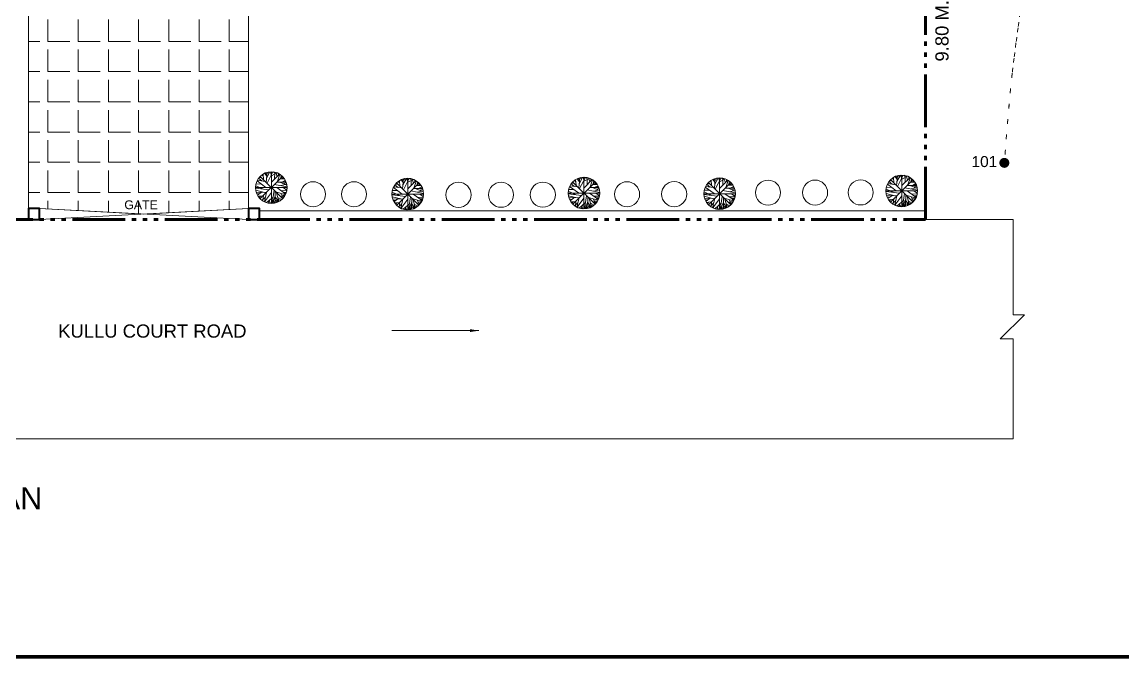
# Model space of a CAD drawing. Header units: inches. Extents: x 1367 to 15762, y 1989 to 8927.
# Drawn here: x 7723.42 to 7748.46, y 1988.68 to 2003.13 of the extents above; entities that cross this region are included whole.
import ezdxf

# ---------------------------------------------------------------- set-up
doc = ezdxf.new("R2010")
doc.units = ezdxf.units.IN
doc.header["$MEASUREMENT"] = 0
doc.linetypes.add('ACAD_ISO06W100', pattern=[36, 24, -3, 0, -3, 0, -3, 0, -3])
doc.linetypes.add('DOT', pattern=[0.25, 0, -0.25])
for name, color, linetype, lineweight in [('boundary', 2, 'Continuous', 60), ('EXIST.', 21, 'Continuous', 20), ('FORM', 2, 'Continuous', 70), ('hatch', 8, 'Continuous', 5), ('PATH', 8, 'Continuous', 5), ('text', 6, 'Continuous', 25), ('wall', 1, 'Continuous', 40), ('win', 60, 'Continuous', 9)]:
    doc.layers.add(name, color=color, linetype=linetype, lineweight=lineweight)
doc.styles.get("Standard").update_dxf_attribs({"font": 'arial.ttf', "height": 0.36})
doc.dimstyles.get("Standard").update_dxf_attribs({"dimtxt": 0.36, "dimasz": 0.2, "dimexe": 0.2, "dimexo": 0.2, "dimgap": 0.1, "dimtad": 1, "dimzin": 0, "dimdsep": 46, "dimtxsty": 'Standard', "dimblk": 'ARCHTICK', "dimcen": 0.2, "dimdle": 0.2, "dimclrd": 256, "dimclre": 256, "dimadec": 0, "dimazin": 0, "dimtfac": 1, "dimtofl": 0, "dimtmove": 2, "dimatfit": 3, "dimfxl": 0, "dimtolj": 1, "dimtzin": 0, "dimlwd": -1, "dimlwe": -1, "dimarcsym": 0})

# ---------------------------------------------------------------- blocks, each defined once
blk = doc.blocks.new('_ArchTick')
at = {"color": 0, "linetype": 'ByBlock', "const_width": 0.15}
blk.add_lwpolyline([(-0.5, -0.5), (0.5, 0.5)], dxfattribs=at)
blk = doc.blocks.new('Tree - deciduous plan')
for p, q in [((42, 42), (-42, -42)), ((42, -42), (-42, 42)), ((-40.1797, 44.558), (-36.4825, 43.2038)), ((-37.0107, 47.0408), (-35.25, 35.5298)), ((-32.6092, 50.4264), (-23.2782, 23.5674)), ((-31.2008, 51.1035), (-0.2149, 20.1818)), ((-26.4472, 46.5894), (-26.2712, 53.8116)), ((-22.0458, 42.0753), (-16.5881, 57.6486)), ((-21.1656, 55.8436), (-0.0388, 45.0094)), ((-12.5388, 54.9406), (-7.9613, 59.4546)), ((-12.3627, 32.1443), (-12.5388, 58.7776)), ((-5.3205, 59.6806), (16.5105, 16.7963)), ((2.426, 54.9406), (-1.4472, 59.9056)), ((0, 59.9996), (0, -60)), ((0.4894, 48.6208), (3.6584, 59.6806)), ((18.2711, 35.5298), (5.419, 59.6806)), ((9.8203, 51.5549), (12.8133, 58.5516)), ((19.6795, 19.5047), (16.3344, 57.6486)), ((17.0387, 51.1035), (23.2006, 55.1666)), ((17.7429, 43.6552), (25.4894, 54.2636)), ((31.6513, 50.8778), (30.2429, 30.5643)), ((31.1232, 42.5267), (35.8767, 48.1693)), ((-59.7219, 2.8025), (-12.0106, 12.0565)), ((-32.2571, 20.6333), (-59.1937, 9.348)), ((-58.6656, 12.7336), (-35.9543, 7.5424)), ((-57.081, 17.9248), (-47.0458, 14.7649)), ((-56.0247, 20.859), (-20.8134, 20.859)), ((-54.7923, 24.4702), (-47.75, 21.0847)), ((-54.6162, -24.7335), (-20.2853, 0.0941)), ((-53.2078, 27.4044), (-40.1797, 20.859)), ((-49.8627, 32.8214), (-32.7853, 32.8214)), ((-45.8134, 38.2383), (-40.5318, 33.0471)), ((-43.8768, 36.4326), (-44.405, 40.2696)), ((54.3626, 25.3731), (20.9119, 0.3198)), ((23.3767, 23.3417), (53.3063, 27.4044)), ((29.3626, -6.6771), (59.4682, 7.091)), ((36.2288, 25.1474), (48.9049, 35.0784)), ((37.1091, 37.1098), (46.6161, 37.5612)), ((38.5175, 13.4107), (58.2359, 13.6364)), ((-60, 0), (60, 0)), ((-59.7219, -4.8714), (-54.2641, -6.6771)), ((-45.2853, -0.1316), (-59.0177, -10.0627)), ((-58.4895, -12.3197), (-36.4825, -11.6426)), ((-57.081, -18.4138), (-45.2853, -17.9624)), ((-52.6797, -18.188), (-55.4966, -22.0251)), ((-53.2078, -27.442), (-16.7641, -16.6081)), ((-38.9472, -29.0219), (-51.4472, -30.6018)), ((-47.2219, -19.3166), (-50.2148, -26.3135)), ((-46.5177, -30.1504), (-49.5106, -33.536)), ((-32.4331, -32.4075), (-48.1021, -35.5674)), ((-43.7008, -34.6645), (-46.6937, -37.373)), ((-35.9543, -22.4765), (-44.0529, -40.5329)), ((-24.6867, -37.8244), (-38.7712, -45.7241)), ((-19.9331, -20.2194), (-28.5599, -52.721)), ((-14.6515, -36.2445), (-27.6797, -52.9467)), ((-14.8275, -15.0282), (-14.6515, -57.6865)), ((-14.6515, -32.1818), (-3.912, -59.4922)), ((-10.074, -10.0627), (-2.5036, -59.7178)), ((-6.2008, -36.2445), (17.919, -57.0094)), ((-0.0388, -19.0909), (25.8415, -53.8495)), ((9.2922, -9.1598), (59.6443, -2.8401)), ((18.6232, -18.6394), (26.7218, -53.3981)), ((18.7992, -18.6394), (57.3556, -17.2853)), ((22.8485, -36.4702), (35.3485, -48.4326)), ((26.3697, -18.4138), (58.9401, -9.8369)), ((30.419, -30.1504), (32.3556, -50.0125)), ((31.4753, -31.279), (49.6091, -33.3103)), ((38.1654, -18.188), (52.426, -29.0219)), ((41.5105, -32.6332), (46.088, -38.0501)), ((45.9119, -24.0564), (55.595, -22.2508)), ((-26.2712, -43.9185), (-34.7219, -48.6583)), ((-14.6515, -47.3041), (-25.0388, -54.3009)), ((-21.5177, -45.4984), (-19.9331, -56.1065)), ((-8.4895, -47.5298), (-11.4825, -58.5893)), ((-6.3768, -52.721), (-9.3698, -58.815)), ((8.4119, -53.1724), (3.8344, -59.4922)), ((5.9471, -46.6269), (10.5246, -58.5893)), ((24.7852, -44.8213), (23.0246, -54.978))]:
    blk.add_line(p, q)
blk.add_circle((0, 0), 60)

msp = doc.modelspace()

# ---------------------------------------------------------------- hatches: boundary and pattern name
at = {"layer": 'PATH'}
h = msp.add_hatch(dxfattribs=at)
h.set_pattern_fill('ANGLE', color=256, scale=2.5, style=0)
h.set_pattern_definition([(0, (8001.755, 1386.68556), (0, 0.6875), [0.5, -0.1875]), (90, (8001.755, 1386.68556), (-0.6875, 4e-17), [0.5, -0.1875])])
h.paths.add_polyline_path([(7723.565, 2009.132), (7723.565, 1998.882), (7723.815, 1998.882), (7726.19, 1998.757), (7728.565, 1998.882), (7728.565, 2009.132)])
h.paths.add_polyline_path([(7725.69, 1998.814), (7726.554, 1998.814), (7726.554, 1999.124), (7725.69, 1999.124)], flags=24)
h.paths.add_polyline_path([(7724.19, 2005.339), (7726.951, 2005.339), (7726.951, 2005.799), (7724.19, 2005.799)], flags=24)
h.paths.add_polyline_path([(7724.189, 2005.854), (7728.047, 2005.854), (7728.047, 2006.32), (7724.189, 2006.32)], flags=24)

# ---------------------------------------------------------------- linework, layer by layer
at = {"layer": 'boundary', "linetype": 'ACAD_ISO06W100', "ltscale": 0.05}
for p, q in [((7743.965, 1998.632), (7743.965, 2008.432)), ((7699.365, 1998.632), (7743.965, 1998.632))]:
    msp.add_line(p, q, dxfattribs=at)
at = {"layer": 'EXIST.'}
for p, q in [((7728.565, 1998.632), (7728.565, 2013.982)), ((7723.565, 1998.632), (7723.565, 2009.132)), ((7728.815, 1998.832), (7743.965, 1998.832))]:
    msp.add_line(p, q, dxfattribs=at)
at = {"layer": 'FORM'}
msp.add_lwpolyline([(7686.365, 2044.753), (7686.365, 1988.685), (7767.496, 1988.685), (7767.496, 2044.753)], close=True, dxfattribs=at)
at = {"layer": 'wall'}
for points in [[(7723.565, 1998.632), (7723.815, 1998.632), (7723.815, 1998.882), (7723.565, 1998.882)], [(7728.565, 1998.632), (7728.815, 1998.632), (7728.815, 1998.882), (7728.565, 1998.882)]]:
    msp.add_lwpolyline(points, close=True, dxfattribs=at)
at = {"layer": 'win', "color": 1, "lineweight": 0}
msp.add_line((7723.565, 1998.882), (7723.815, 1998.882), dxfattribs=at)
at = {"layer": 'win', "color": 60, "lineweight": 0}
for p, q in [((7723.815, 1998.882), (7726.19, 1998.757)), ((7726.19, 1998.757), (7728.565, 1998.882))]:
    msp.add_line(p, q, dxfattribs=at)
at = {"layer": 'win'}
for p, q in [((7723.815, 1998.882), (7728.565, 1998.632)), ((7728.565, 1998.882), (7723.815, 1998.632)), ((7745.965, 1998.632), (7743.965, 1998.632)), ((7745.965, 1998.632), (7745.965, 1996.468)), ((7746.219, 1996.468), (7745.666, 1995.919)), ((7745.965, 1996.468), (7746.219, 1996.468)), ((7745.666, 1995.919), (7745.965, 1995.919)), ((7745.965, 1995.919), (7745.965, 1993.643)), ((7697.365, 1993.643), (7745.965, 1993.643))]:
    msp.add_line(p, q, dxfattribs=at)
at = {"layer": 'win', "const_width": 0.113}
msp.add_lwpolyline([(7745.705, 1999.922, 1), (7745.818, 1999.922, 1)], format="xyb", close=True, dxfattribs=at)
at = {"layer": 'win'}
for centre in [(7730.036, 1999.208), (7730.967, 1999.209), (7733.344, 1999.195), (7734.312, 1999.196), (7735.263, 1999.198), (7737.18, 1999.209), (7738.25, 1999.211), (7740.386, 1999.245), (7741.456, 1999.247), (7742.492, 1999.249)]:
    msp.add_circle(centre, 0.285, dxfattribs=at)
at = {"layer": 'win', "linetype": 'DOT'}
msp.add_spline([(7742.694, 2039.755), (7742.708, 2038.635), (7742.822, 2037.766), (7743.509, 2035.355), (7743.758, 2034.087), (7743.826, 2033.314), (7743.804, 2032.065), (7743.818, 2029.777), (7743.705, 2026.169), (7743.99, 2023.45), (7744.939, 2021.059), (7746.742, 2016.583), (7747.116, 2014.579), (7747.722, 2009.485), (7746.695, 2006.446), (7746.228, 2004.07), (7745.948, 2002.019), (7745.762, 1999.922)], degree=3, dxfattribs=at)
for points, knots in [([(7746.399, 2005.167), (7746.335, 2004.802), (7746.236, 2004.121), (7746.136, 2003.44), (7746.091, 2003.125)], [35.539347, 35.539347, 35.539347, 35.539347, 36.648956, 37.602758, 37.602758, 37.602758, 37.602758]), ([(7746.399, 2005.167), (7746.335, 2004.802), (7746.236, 2004.121), (7746.136, 2003.44), (7746.091, 2003.125)], [35.539347, 35.539347, 35.539347, 35.539347, 36.648956, 37.602758, 37.602758, 37.602758, 37.602758]), ([(7746.399, 2005.167), (7746.335, 2004.802), (7746.236, 2004.121), (7746.136, 2003.44), (7746.091, 2003.125)], [35.539347, 35.539347, 35.539347, 35.539347, 36.648956, 37.602758, 37.602758, 37.602758, 37.602758]), ([(7746.399, 2005.167), (7746.335, 2004.802), (7746.236, 2004.121), (7746.136, 2003.44), (7746.091, 2003.125)], [35.539347, 35.539347, 35.539347, 35.539347, 36.648956, 37.602758, 37.602758, 37.602758, 37.602758]), ([(7746.399, 2005.167), (7746.335, 2004.802), (7746.236, 2004.121), (7746.136, 2003.44), (7746.091, 2003.125)], [35.539347, 35.539347, 35.539347, 35.539347, 36.648956, 37.602758, 37.602758, 37.602758, 37.602758]), ([(7746.399, 2005.167), (7746.335, 2004.802), (7746.236, 2004.121), (7746.136, 2003.44), (7746.091, 2003.125)], [35.539347, 35.539347, 35.539347, 35.539347, 36.648956, 37.602758, 37.602758, 37.602758, 37.602758]), ([(7746.399, 2005.167), (7746.335, 2004.802), (7746.236, 2004.121), (7746.136, 2003.44), (7746.091, 2003.125)], [35.539347, 35.539347, 35.539347, 35.539347, 36.648956, 37.602758, 37.602758, 37.602758, 37.602758]), ([(7746.399, 2005.167), (7746.335, 2004.802), (7746.236, 2004.121), (7746.136, 2003.44), (7746.091, 2003.125)], [35.539347, 35.539347, 35.539347, 35.539347, 36.648956, 37.602758, 37.602758, 37.602758, 37.602758]), ([(7746.399, 2005.167), (7746.335, 2004.802), (7746.236, 2004.121), (7746.136, 2003.44), (7746.091, 2003.125)], [35.539347, 35.539347, 35.539347, 35.539347, 36.648956, 37.602758, 37.602758, 37.602758, 37.602758]), ([(7746.399, 2005.167), (7746.335, 2004.802), (7746.236, 2004.121), (7746.136, 2003.44), (7746.091, 2003.125)], [35.539347, 35.539347, 35.539347, 35.539347, 36.648956, 37.602758, 37.602758, 37.602758, 37.602758]), ([(7746.399, 2005.167), (7746.335, 2004.802), (7746.236, 2004.121), (7746.136, 2003.44), (7746.091, 2003.125)], [35.539347, 35.539347, 35.539347, 35.539347, 36.648956, 37.602758, 37.602758, 37.602758, 37.602758]), ([(7746.399, 2005.167), (7746.335, 2004.802), (7746.236, 2004.121), (7746.136, 2003.44), (7746.091, 2003.125)], [35.539347, 35.539347, 35.539347, 35.539347, 36.648956, 37.602758, 37.602758, 37.602758, 37.602758]), ([(7746.399, 2005.167), (7746.335, 2004.802), (7746.236, 2004.121), (7746.136, 2003.44), (7746.091, 2003.125)], [35.539347, 35.539347, 35.539347, 35.539347, 36.648956, 37.602758, 37.602758, 37.602758, 37.602758]), ([(7746.399, 2005.167), (7746.335, 2004.802), (7746.236, 2004.121), (7746.136, 2003.44), (7746.091, 2003.125)], [35.539347, 35.539347, 35.539347, 35.539347, 36.648956, 37.602758, 37.602758, 37.602758, 37.602758]), ([(7746.399, 2005.167), (7746.335, 2004.802), (7746.236, 2004.121), (7746.136, 2003.44), (7746.091, 2003.125)], [35.539347, 35.539347, 35.539347, 35.539347, 36.648956, 37.602758, 37.602758, 37.602758, 37.602758]), ([(7746.399, 2005.167), (7746.335, 2004.802), (7746.236, 2004.121), (7746.136, 2003.44), (7746.091, 2003.125)], [35.539347, 35.539347, 35.539347, 35.539347, 36.648956, 37.602758, 37.602758, 37.602758, 37.602758]), ([(7746.399, 2005.167), (7746.335, 2004.802), (7746.236, 2004.121), (7746.136, 2003.44), (7746.091, 2003.125)], [35.539347, 35.539347, 35.539347, 35.539347, 36.648956, 37.602758, 37.602758, 37.602758, 37.602758]), ([(7746.399, 2005.167), (7746.335, 2004.802), (7746.236, 2004.121), (7746.136, 2003.44), (7746.091, 2003.125)], [35.539347, 35.539347, 35.539347, 35.539347, 36.648956, 37.602758, 37.602758, 37.602758, 37.602758]), ([(7746.399, 2005.167), (7746.335, 2004.802), (7746.236, 2004.121), (7746.136, 2003.44), (7746.091, 2003.125)], [35.539347, 35.539347, 35.539347, 35.539347, 36.648956, 37.602758, 37.602758, 37.602758, 37.602758]), ([(7746.399, 2005.167), (7746.335, 2004.802), (7746.236, 2004.121), (7746.136, 2003.44), (7746.091, 2003.125)], [35.539347, 35.539347, 35.539347, 35.539347, 36.648956, 37.602758, 37.602758, 37.602758, 37.602758]), ([(7746.091, 2003.125), (7746.039, 2002.757), (7745.988, 2002.369), (7745.944, 2001.98), (7745.942, 2001.961)], [37.602758, 37.602758, 37.602758, 37.602758, 38.718553, 38.776879, 38.776879, 38.776879, 38.776879]), ([(7746.091, 2003.125), (7746.039, 2002.757), (7745.988, 2002.369), (7745.944, 2001.98), (7745.942, 2001.961)], [37.602758, 37.602758, 37.602758, 37.602758, 38.718553, 38.776879, 38.776879, 38.776879, 38.776879]), ([(7746.091, 2003.125), (7746.039, 2002.757), (7745.988, 2002.369), (7745.944, 2001.98), (7745.942, 2001.961)], [37.602758, 37.602758, 37.602758, 37.602758, 38.718553, 38.776879, 38.776879, 38.776879, 38.776879]), ([(7746.091, 2003.125), (7746.039, 2002.757), (7745.988, 2002.369), (7745.944, 2001.98), (7745.942, 2001.961)], [37.602758, 37.602758, 37.602758, 37.602758, 38.718553, 38.776879, 38.776879, 38.776879, 38.776879]), ([(7746.091, 2003.125), (7746.039, 2002.757), (7745.988, 2002.369), (7745.944, 2001.98), (7745.942, 2001.961)], [37.602758, 37.602758, 37.602758, 37.602758, 38.718553, 38.776879, 38.776879, 38.776879, 38.776879]), ([(7746.091, 2003.125), (7746.039, 2002.757), (7745.988, 2002.369), (7745.944, 2001.98), (7745.942, 2001.961)], [37.602758, 37.602758, 37.602758, 37.602758, 38.718553, 38.776879, 38.776879, 38.776879, 38.776879]), ([(7746.091, 2003.125), (7746.039, 2002.757), (7745.988, 2002.369), (7745.944, 2001.98), (7745.942, 2001.961)], [37.602758, 37.602758, 37.602758, 37.602758, 38.718553, 38.776879, 38.776879, 38.776879, 38.776879]), ([(7746.091, 2003.125), (7746.039, 2002.757), (7745.988, 2002.369), (7745.944, 2001.98), (7745.942, 2001.961)], [37.602758, 37.602758, 37.602758, 37.602758, 38.718553, 38.776879, 38.776879, 38.776879, 38.776879]), ([(7746.091, 2003.125), (7746.039, 2002.757), (7745.988, 2002.369), (7745.944, 2001.98), (7745.942, 2001.961)], [37.602758, 37.602758, 37.602758, 37.602758, 38.718553, 38.776879, 38.776879, 38.776879, 38.776879]), ([(7746.091, 2003.125), (7746.039, 2002.757), (7745.988, 2002.369), (7745.944, 2001.98), (7745.942, 2001.961)], [37.602758, 37.602758, 37.602758, 37.602758, 38.718553, 38.776879, 38.776879, 38.776879, 38.776879]), ([(7746.091, 2003.125), (7746.039, 2002.757), (7745.988, 2002.369), (7745.944, 2001.98), (7745.942, 2001.961)], [37.602758, 37.602758, 37.602758, 37.602758, 38.718553, 38.776879, 38.776879, 38.776879, 38.776879]), ([(7746.091, 2003.125), (7746.039, 2002.757), (7745.988, 2002.369), (7745.944, 2001.98), (7745.942, 2001.961)], [37.602758, 37.602758, 37.602758, 37.602758, 38.718553, 38.776879, 38.776879, 38.776879, 38.776879]), ([(7746.091, 2003.125), (7746.039, 2002.757), (7745.988, 2002.369), (7745.944, 2001.98), (7745.942, 2001.961)], [37.602758, 37.602758, 37.602758, 37.602758, 38.718553, 38.776879, 38.776879, 38.776879, 38.776879]), ([(7746.091, 2003.125), (7746.039, 2002.757), (7745.988, 2002.369), (7745.944, 2001.98), (7745.942, 2001.961)], [37.602758, 37.602758, 37.602758, 37.602758, 38.718553, 38.776879, 38.776879, 38.776879, 38.776879]), ([(7746.091, 2003.125), (7746.039, 2002.757), (7745.988, 2002.369), (7745.944, 2001.98), (7745.942, 2001.961)], [37.602758, 37.602758, 37.602758, 37.602758, 38.718553, 38.776879, 38.776879, 38.776879, 38.776879]), ([(7746.091, 2003.125), (7746.039, 2002.757), (7745.988, 2002.369), (7745.944, 2001.98), (7745.942, 2001.961)], [37.602758, 37.602758, 37.602758, 37.602758, 38.718553, 38.776879, 38.776879, 38.776879, 38.776879]), ([(7746.091, 2003.125), (7746.039, 2002.757), (7745.988, 2002.369), (7745.944, 2001.98), (7745.942, 2001.961)], [37.602758, 37.602758, 37.602758, 37.602758, 38.718553, 38.776879, 38.776879, 38.776879, 38.776879]), ([(7746.091, 2003.125), (7746.039, 2002.757), (7745.988, 2002.369), (7745.944, 2001.98), (7745.942, 2001.961)], [37.602758, 37.602758, 37.602758, 37.602758, 38.718553, 38.776879, 38.776879, 38.776879, 38.776879]), ([(7746.091, 2003.125), (7746.039, 2002.757), (7745.988, 2002.369), (7745.944, 2001.98), (7745.942, 2001.961)], [37.602758, 37.602758, 37.602758, 37.602758, 38.718553, 38.776879, 38.776879, 38.776879, 38.776879]), ([(7746.091, 2003.125), (7746.039, 2002.757), (7745.988, 2002.369), (7745.944, 2001.98), (7745.942, 2001.961)], [37.602758, 37.602758, 37.602758, 37.602758, 38.718553, 38.776879, 38.776879, 38.776879, 38.776879])]:
    msp.add_open_spline(points, degree=3, knots=knots, dxfattribs=at)
msp.add_open_spline([(7745.942, 2001.961), (7745.866, 2001.283), (7745.814, 2000.603), (7745.762, 1999.922)], degree=3, dxfattribs=at)
msp.add_open_spline([(7745.942, 2001.961), (7745.866, 2001.283), (7745.814, 2000.603), (7745.762, 1999.922)], degree=3, dxfattribs=at)
msp.add_open_spline([(7745.942, 2001.961), (7745.866, 2001.283), (7745.814, 2000.603), (7745.762, 1999.922)], degree=3, dxfattribs=at)
msp.add_open_spline([(7745.942, 2001.961), (7745.866, 2001.283), (7745.814, 2000.603), (7745.762, 1999.922)], degree=3, dxfattribs=at)
msp.add_open_spline([(7745.942, 2001.961), (7745.866, 2001.283), (7745.814, 2000.603), (7745.762, 1999.922)], degree=3, dxfattribs=at)
msp.add_open_spline([(7745.942, 2001.961), (7745.866, 2001.283), (7745.814, 2000.603), (7745.762, 1999.922)], degree=3, dxfattribs=at)
msp.add_open_spline([(7745.942, 2001.961), (7745.866, 2001.283), (7745.814, 2000.603), (7745.762, 1999.922)], degree=3, dxfattribs=at)
msp.add_open_spline([(7745.942, 2001.961), (7745.866, 2001.283), (7745.814, 2000.603), (7745.762, 1999.922)], degree=3, dxfattribs=at)
msp.add_open_spline([(7745.942, 2001.961), (7745.866, 2001.283), (7745.814, 2000.603), (7745.762, 1999.922)], degree=3, dxfattribs=at)
msp.add_open_spline([(7745.942, 2001.961), (7745.866, 2001.283), (7745.814, 2000.603), (7745.762, 1999.922)], degree=3, dxfattribs=at)
msp.add_open_spline([(7745.942, 2001.961), (7745.866, 2001.283), (7745.814, 2000.603), (7745.762, 1999.922)], degree=3, dxfattribs=at)
msp.add_open_spline([(7745.942, 2001.961), (7745.866, 2001.283), (7745.814, 2000.603), (7745.762, 1999.922)], degree=3, dxfattribs=at)
msp.add_open_spline([(7745.942, 2001.961), (7745.866, 2001.283), (7745.814, 2000.603), (7745.762, 1999.922)], degree=3, dxfattribs=at)
msp.add_open_spline([(7745.942, 2001.961), (7745.866, 2001.283), (7745.814, 2000.603), (7745.762, 1999.922)], degree=3, dxfattribs=at)
msp.add_open_spline([(7745.942, 2001.961), (7745.866, 2001.283), (7745.814, 2000.603), (7745.762, 1999.922)], degree=3, dxfattribs=at)
msp.add_open_spline([(7745.942, 2001.961), (7745.866, 2001.283), (7745.814, 2000.603), (7745.762, 1999.922)], degree=3, dxfattribs=at)
msp.add_open_spline([(7745.942, 2001.961), (7745.866, 2001.283), (7745.814, 2000.603), (7745.762, 1999.922)], degree=3, dxfattribs=at)
msp.add_open_spline([(7745.942, 2001.961), (7745.866, 2001.283), (7745.814, 2000.603), (7745.762, 1999.922)], degree=3, dxfattribs=at)
msp.add_open_spline([(7745.942, 2001.961), (7745.866, 2001.283), (7745.814, 2000.603), (7745.762, 1999.922)], degree=3, dxfattribs=at)
msp.add_open_spline([(7745.942, 2001.961), (7745.866, 2001.283), (7745.814, 2000.603), (7745.762, 1999.922)], degree=3, dxfattribs=at)

# ---------------------------------------------------------------- block references
at = {"layer": 'hatch', "xscale": -0.005999999999971806, "yscale": 0.005999999999971806, "zscale": 0.006}
for p in [(7729.088, 1999.361), (7732.191, 1999.211), (7736.199, 1999.235), (7739.284, 1999.221), (7743.428, 1999.285)]:
    msp.add_blockref('Tree - deciduous plan', p, dxfattribs=at)

# ---------------------------------------------------------------- texts
at = {"layer": 'text'}
msp.add_text('9.80 M.', height=0.3, rotation=90, dxfattribs=at).set_placement((7744.492, 2002.227))
for s, height, p in [('101', 0.25, (7745.016, 1999.827)), ('GATE', 0.2, (7725.742, 1998.869)), ('KULLU COURT ROAD ', 0.3, (7724.238, 1995.947)), ('SITE PLAN', 0.5, (7720.306, 1992.046))]:
    msp.add_text(s, height=height, dxfattribs=at).set_placement(p)

# ---------------------------------------------------------------- leaders
at = {"layer": 'win'}
msp.add_leader([(7733.807, 1996.107), (7731.83, 1996.107)], dimstyle='Standard', dxfattribs=at)

doc.saveas('drawing.dxf')
